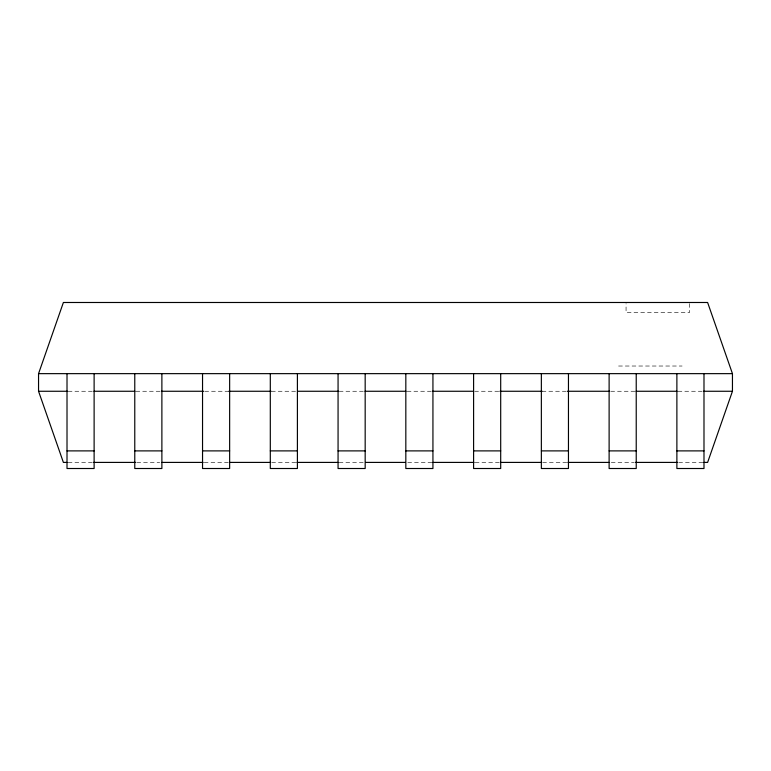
<?xml version="1.0" encoding="UTF-8"?>
<svg xmlns="http://www.w3.org/2000/svg" width="771" height="771" viewBox="0 0 771 771"><rect width="100%" height="100%" fill="white"/><g stroke="black" fill="none" stroke-linecap="round" stroke-linejoin="round"><path stroke-width="0.58" stroke-dasharray="3.85 2.89" d="M618.573 366.023L682.104 366.023M68.185 391.263L92.934 391.263M135.956 391.263L160.223 391.263M204.797 391.263L228.891 391.263M271.479 391.263L296.353 391.263M339.24 391.263L363.816 391.263M407.184 391.263L431.76 391.263M474.647 391.263L499.521 391.263M542.109 391.263L566.203 391.263M610.777 391.263L635.044 391.263M678.066 391.263L702.815 391.263M68.195 462.407L92.279 462.407M136.833 462.407L159.713 462.407M204.267 462.407L228.351 462.407M271.7 462.407L295.785 462.407M339.144 462.407L363.218 462.407M407.782 462.407L431.856 462.407M475.215 462.407L499.3 462.407M542.649 462.407L566.733 462.407M611.287 462.407L634.167 462.407M678.721 462.407L702.805 462.407M689.592 303.601L689.592 312.506L626.062 312.506L626.062 303.601"/><path stroke-width="1.16" d="M66.99 462.407L63.386 462.407L38.55 391.263L38.55 373.646L63.386 302.492L707.614 302.492L732.45 373.646L732.45 391.263L707.614 462.407L704.01 462.407M38.55 373.646L732.45 373.646M38.55 391.263L67.463 391.263M93.966 391.263L134.925 391.263M161.428 391.263L203.592 391.263M228.891 391.263L271.055 391.263M297.558 391.263L338.517 391.263M365.02 391.263L405.98 391.263M432.483 391.263L473.442 391.263M499.945 391.263L542.109 391.263M567.408 391.263L609.572 391.263M636.075 391.263L677.034 391.263M703.538 391.263L732.45 391.263M67.01 450.89L94.12 450.89M134.771 450.89L161.881 450.89M202.542 450.89L229.642 450.89M270.303 450.89L297.404 450.89M338.064 450.89L365.175 450.89M405.825 450.89L432.936 450.89M473.596 450.89L500.697 450.89M541.358 450.89L568.458 450.89M609.119 450.89L636.229 450.89M676.88 450.89L703.99 450.89M93.484 462.407L135.629 462.407M162.122 462.407L203.062 462.407M229.556 462.407L270.505 462.407M296.989 462.407L337.939 462.407M365.627 462.407L405.373 462.407M433.061 462.407L474.011 462.407M500.495 462.407L541.444 462.407M567.938 462.407L608.878 462.407M635.371 462.407L677.516 462.407M703.99 373.646L703.99 468.508L676.88 468.508L676.88 373.646M636.229 373.646L636.229 468.508L609.119 468.508L609.119 373.646M568.458 373.646L568.458 468.508L541.358 468.508L541.358 373.646M500.697 373.646L500.697 468.508L473.596 468.508L473.596 373.646M432.936 373.646L432.936 468.508L405.825 468.508L405.825 373.646M365.175 373.646L365.175 468.508L338.064 468.508L338.064 373.646M297.404 373.646L297.404 468.508L270.303 468.508L270.303 373.646M229.642 373.646L229.642 468.508L202.542 468.508L202.542 373.646M161.881 373.646L161.881 468.508L134.771 468.508L134.771 373.646M94.12 373.646L94.12 468.508L67.01 468.508L67.01 373.646"/></g></svg>
